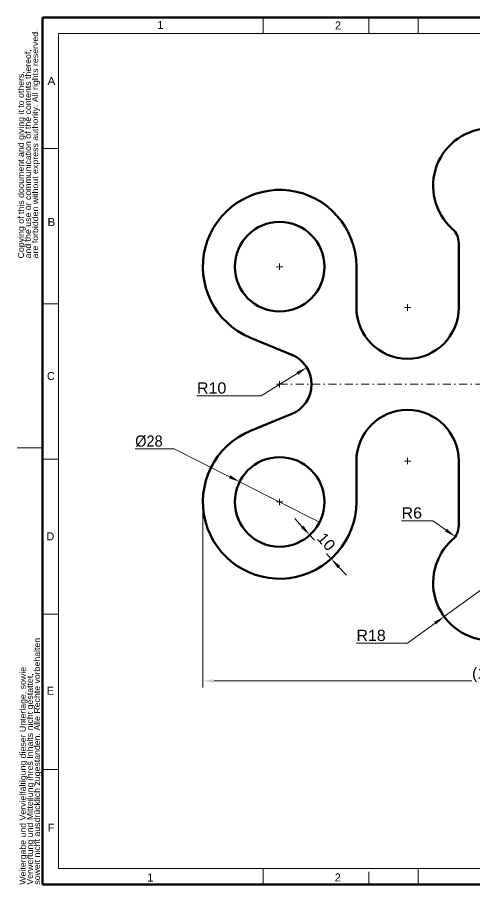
# Model space of a CAD drawing. Header units: millimetres. Extents: x -665 to -264, y 166 to 438.
# Drawn here: x -665 to -521.9, y 167 to 438 of the extents above; entities that cross this region are included whole.
import ezdxf
from ezdxf.enums import TextEntityAlignment as Align

# ---------------------------------------------------------------- set-up
doc = ezdxf.new("R2010")
doc.units = ezdxf.units.MM
doc.header["$LTSCALE"] = 5
doc.header["$PDMODE"] = 2
doc.header["$PDSIZE"] = 1
doc.linetypes.add('AUSGEZOGEN', pattern=[0])
doc.linetypes.add('DASHDOT', pattern=[1, 0.5, -0.25, 0, -0.25])
for name, color, linetype, true_color in [('Layer1', 18, 'Continuous', 0x000000), ('Layer10', 18, 'Continuous', 0x000000), ('Layer15', 18, 'Continuous', 0x000000), ('Layer17', 18, 'Continuous', 0x000000), ('Layer30', 18, 'Continuous', 0x000000), ('Layer6', 18, 'Continuous', 0x000000)]:
    doc.layers.add(name, color=color, linetype=linetype, true_color=true_color)
doc.styles.add('Arial', font='')
doc.styles.add('Frutiger Light', font='arial.ttf')
doc.styles.get('Arial').set_extended_font_data('Arial')
doc.dimstyles.new('ISO-25', dxfattribs={"dimtxt": 2.5, "dimasz": 2.5, "dimexe": 1.25, "dimexo": 0.625, "dimtad": 1, "dimtxsty": 'Standard', "dimcen": 2.5, "dimadec": 0, "dimazin": 0, "dimtfac": 1, "dimtmove": 0, "dimatfit": 3, "dimfxl": 1, "dimarcsym": 0})

# ---------------------------------------------------------------- blocks, each defined once
blk = doc.blocks.new('*D7')
at = {"layer": 'Layer6', "linetype": 'AUSGEZOGEN', "lineweight": 18, "true_color": 0x000000}
for points in [[(-606.92, 230.65), (-603.42, 230.12), (-603.42, 231.17)], [(-426.92, 230.65), (-430.42, 231.17), (-430.42, 230.12)]]:
    blk.add_hatch(color=18, dxfattribs=at).paths.add_polyline_path(points, flags=0)
at = {"layer": 'Layer6', "color": 18, "linetype": 'AUSGEZOGEN', "lineweight": 18, "true_color": 0x000000}
for p, q in [((-606.92, 286.59), (-606.92, 228.65)), ((-426.92, 286.59), (-426.92, 228.65)), ((-603.42, 230.65), (-430.42, 230.65))]:
    blk.add_line(p, q, dxfattribs=at)
at = {"color": 18, "linetype": 'AUSGEZOGEN', "lineweight": 18, "true_color": 0x000000}
blk.add_wipeout([(-522.75, 230.3), (-511.1, 230.3), (-511.1, 235.9), (-522.75, 235.9)], dxfattribs=at).dxf.layer = 'Layer6'
at = {"layer": 'Layer6', "color": 18, "linetype": 'AUSGEZOGEN', "lineweight": 18, "true_color": 0x000000, "style": 'Arial', "width": 1.016129}
blk.add_text('(', height=3.5, dxfattribs=at).set_placement((-522.75, 231.35), (-521.09, 231.35), align=Align.FIT)
at = {"color": 18, "linetype": 'AUSGEZOGEN', "lineweight": 18, "true_color": 0x000000}
blk.add_wipeout([(-521.09, 230.3), (-509.45, 230.3), (-509.45, 235.9), (-521.09, 235.9)], dxfattribs=at).dxf.layer = 'Layer6'
at = {"layer": 'Layer6', "color": 18, "linetype": 'AUSGEZOGEN', "lineweight": 18, "true_color": 0x000000, "style": 'Arial', "width": 1.022938}
blk.add_text('180', height=3.5, dxfattribs=at).set_placement((-521.09, 231.35), (-512.76, 231.35), align=Align.FIT)
at = {"color": 18, "linetype": 'AUSGEZOGEN', "lineweight": 18, "true_color": 0x000000}
blk.add_wipeout([(-512.76, 230.3), (-501.11, 230.3), (-501.11, 235.9), (-512.76, 235.9)], dxfattribs=at).dxf.layer = 'Layer6'
at = {"layer": 'Layer6', "color": 18, "linetype": 'AUSGEZOGEN', "lineweight": 18, "true_color": 0x000000, "style": 'Arial', "width": 1.016129}
blk.add_text(')', height=3.5, dxfattribs=at).set_placement((-512.76, 231.35), (-511.1, 231.35), align=Align.FIT)
blk = doc.blocks.new('DimBlk_nNn09')
at = {"layer": 'Layer6', "linetype": 'AUSGEZOGEN', "lineweight": 18, "true_color": 0x000000}
blk.add_hatch(color=18, dxfattribs=at).paths.add_polyline_path([(-574.42, 328.6), (-577.67, 327.2), (-577.12, 326.31)], flags=0)
at = {"layer": 'Layer6', "color": 18, "linetype": 'AUSGEZOGEN', "lineweight": 18, "true_color": 0x000000}
blk.add_line((-577.4, 326.76), (-588.74, 319.74), dxfattribs=at)
at = {"color": 18, "linetype": 'AUSGEZOGEN', "lineweight": 18, "true_color": 0x000000}
blk.add_wipeout([(-608.77, 319.39), (-599.6, 319.39), (-599.6, 324.99), (-608.77, 324.99)], dxfattribs=at).dxf.layer = 'Layer6'
at = {"layer": 'Layer6', "color": 18, "linetype": 'AUSGEZOGEN', "lineweight": 18, "true_color": 0x000000}
blk.add_line((-588.74, 319.74), (-608.77, 319.74), dxfattribs=at)
at = {"layer": 'Layer6', "color": 18, "linetype": 'AUSGEZOGEN', "lineweight": 18, "true_color": 0x000000, "style": 'Arial', "width": 1.02375}
blk.add_text('R10', height=3.5, dxfattribs=at).set_placement((-608.77, 320.44), (-599.6, 320.44), align=Align.FIT)
blk = doc.blocks.new('DimBlk_nNn010')
at = {"layer": 'Layer6', "linetype": 'AUSGEZOGEN', "lineweight": 18, "true_color": 0x000000}
blk.add_hatch(color=18, dxfattribs=at).paths.add_polyline_path([(-595.43, 292.87), (-598.32, 294.92), (-598.8, 293.98)], flags=0)
at = {"layer": 'Layer6', "color": 18, "linetype": 'AUSGEZOGEN', "lineweight": 18, "true_color": 0x000000}
for p, q in [((-598.56, 294.45), (-615.89, 303.16)), ((-570.42, 280.3), (-595.43, 292.87))]:
    blk.add_line(p, q, dxfattribs=at)
at = {"color": 18, "linetype": 'AUSGEZOGEN', "lineweight": 18, "true_color": 0x000000}
blk.add_wipeout([(-628.11, 302.81), (-619.51, 302.81), (-619.51, 308.41), (-628.11, 308.41)], dxfattribs=at).dxf.layer = 'Layer6'
at = {"layer": 'Layer6', "color": 18, "linetype": 'AUSGEZOGEN', "lineweight": 18, "true_color": 0x000000}
blk.add_line((-615.89, 303.16), (-628.11, 303.16), dxfattribs=at)
at = {"layer": 'Layer6', "color": 18, "linetype": 'AUSGEZOGEN', "lineweight": 18, "true_color": 0x000000, "style": 'Arial', "width": 0.931387}
blk.add_text('%%c28', height=3.5, dxfattribs=at).set_placement((-628.11, 303.86), (-619.51, 303.86), align=Align.FIT)
blk = doc.blocks.new('*D12')
at = {"layer": 'Layer6', "linetype": 'AUSGEZOGEN', "lineweight": 18, "true_color": 0x000000}
for points in [[(-573.5, 276.23), (-575.47, 279.17), (-576.25, 278.47)], [(-566.77, 268.84), (-564.8, 265.89), (-564.03, 266.6)]]:
    blk.add_hatch(color=18, dxfattribs=at).paths.add_polyline_path(points, flags=0)
at = {"layer": 'Layer6', "color": 18, "linetype": 'AUSGEZOGEN', "lineweight": 18, "true_color": 0x000000}
for p, q in [((-575.86, 278.82), (-578.21, 281.41)), ((-573.5, 276.23), (-566.77, 268.84)), ((-573.5, 276.23), (-573.5, 276.23)), ((-566.77, 268.84), (-566.77, 268.84)), ((-564.42, 266.25), (-562.06, 263.66))]:
    blk.add_line(p, q, dxfattribs=at)
at = {"color": 18, "linetype": 'AUSGEZOGEN', "lineweight": 18, "true_color": 0x000000}
blk.add_wipeout([(-572.26, 274.35), (-568.53, 270.24), (-564.38, 274.01), (-568.12, 278.12)], dxfattribs=at).dxf.layer = 'Layer6'
at = {"layer": 'Layer6', "color": 18, "linetype": 'AUSGEZOGEN', "lineweight": 18, "true_color": 0x000000, "style": 'Arial', "width": 1.022938}
blk.add_text('10', height=3.5, rotation=312.3023, dxfattribs=at).set_placement((-571.49, 275.06), (-567.75, 270.95), align=Align.FIT)
blk = doc.blocks.new('DimBlk_nNn012')
at = {"layer": 'Layer6', "linetype": 'AUSGEZOGEN', "lineweight": 18, "true_color": 0x000000}
blk.add_hatch(color=18, dxfattribs=at).paths.add_polyline_path([(-531.48, 250.75), (-534.62, 249.12), (-534.01, 248.27)], flags=0)
at = {"layer": 'Layer6', "color": 18, "linetype": 'AUSGEZOGEN', "lineweight": 18, "true_color": 0x000000}
for p, q in [((-516.92, 261.34), (-531.48, 250.75)), ((-534.32, 248.7), (-542.92, 242.44))]:
    blk.add_line(p, q, dxfattribs=at)
at = {"color": 18, "linetype": 'AUSGEZOGEN', "lineweight": 18, "true_color": 0x000000}
blk.add_wipeout([(-558.92, 242.09), (-549.75, 242.09), (-549.75, 247.69), (-558.92, 247.69)], dxfattribs=at).dxf.layer = 'Layer6'
at = {"layer": 'Layer6', "color": 18, "linetype": 'AUSGEZOGEN', "lineweight": 18, "true_color": 0x000000}
blk.add_line((-542.92, 242.44), (-558.92, 242.44), dxfattribs=at)
at = {"layer": 'Layer6', "color": 18, "linetype": 'AUSGEZOGEN', "lineweight": 18, "true_color": 0x000000, "style": 'Arial', "width": 1.02375}
blk.add_text('R18', height=3.5, dxfattribs=at).set_placement((-558.92, 243.14), (-549.75, 243.14), align=Align.FIT)
blk = doc.blocks.new('DimBlk_nNn016')
at = {"layer": 'Layer6', "linetype": 'AUSGEZOGEN', "lineweight": 18, "true_color": 0x000000}
blk.add_hatch(color=18, dxfattribs=at).paths.add_polyline_path([(-528.04, 275.74), (-530.58, 278.2), (-531.19, 277.35)], flags=0)
at = {"layer": 'Layer6', "color": 18, "linetype": 'AUSGEZOGEN', "lineweight": 18, "true_color": 0x000000}
blk.add_line((-530.89, 277.77), (-534.98, 280.7), dxfattribs=at)
at = {"color": 18, "linetype": 'AUSGEZOGEN', "lineweight": 18, "true_color": 0x000000}
blk.add_wipeout([(-544.8, 280.35), (-538.41, 280.35), (-538.41, 285.95), (-544.8, 285.95)], dxfattribs=at).dxf.layer = 'Layer6'
at = {"layer": 'Layer6', "color": 18, "linetype": 'AUSGEZOGEN', "lineweight": 18, "true_color": 0x000000}
blk.add_line((-534.98, 280.7), (-544.8, 280.7), dxfattribs=at)
at = {"layer": 'Layer6', "color": 18, "linetype": 'AUSGEZOGEN', "lineweight": 18, "true_color": 0x000000, "style": 'Arial', "width": 1.024103}
blk.add_text('R6', height=3.5, dxfattribs=at).set_placement((-544.8, 281.4), (-538.41, 281.4), align=Align.FIT)

msp = doc.modelspace()

# ---------------------------------------------------------------- linework, layer by layer
at = {"layer": 'Layer1', "color": 18, "linetype": 'DASHDOT', "lineweight": 18, "true_color": 0x000000}
msp.add_line((-582.924, 323.337), (-450.924, 323.337), dxfattribs=at)
for p in [(-582.924, 360.087), (-542.924, 347.337), (-542.924, 299.337), (-582.924, 286.587)]:
    msp.add_point(p, dxfattribs=at)
at = {"layer": 'Layer10', "color": 18, "linetype": 'AUSGEZOGEN', "lineweight": 50, "true_color": 0x000000}
for p, q in [((-265, 438), (-657.1, 438)), ((-657.1, 438), (-657.1, 167)), ((-657.1, 167), (-265, 167))]:
    msp.add_line(p, q, dxfattribs=at)
at = {"layer": 'Layer15', "color": 18, "linetype": 'AUSGEZOGEN', "lineweight": 18, "true_color": 0x000000}
for p, q in [((-588.1, 438), (-588.1, 433)), ((-555, 433), (-555, 438)), ((-539.6, 438), (-539.6, 433)), ((-270, 433), (-652.1, 433)), ((-652.1, 433), (-652.1, 172)), ((-652.1, 397), (-657.1, 397)), ((-652.1, 397), (-657.1, 397)), ((-652.1, 348.5), (-657.1, 348.5)), ((-657.101, 303.5), (-664.957, 303.5)), ((-652.1, 300), (-657.1, 300)), ((-652.1, 251.5), (-657.1, 251.5)), ((-652.1, 203), (-657.1, 203)), ((-652.1, 172), (-452.199, 172)), ((-588.1, 172), (-588.1, 167)), ((-555, 167), (-555, 171)), ((-539.6, 172), (-539.6, 167))]:
    msp.add_line(p, q, dxfattribs=at)
at = {"layer": 'Layer17', "color": 18, "linetype": 'AUSGEZOGEN', "lineweight": 50, "true_color": 0x000000}
for p, q in [((-526.924, 367.448), (-526.924, 347.337)), ((-558.924, 347.337), (-558.924, 360.087)), ((-592.033, 337.883), (-579.128, 332.588)), ((-579.128, 314.085), (-592.033, 308.791)), ((-558.924, 286.587), (-558.924, 299.337)), ((-526.924, 299.337), (-526.924, 279.225))]:
    msp.add_line(p, q, dxfattribs=at)
for centre in [(-582.924, 360.087), (-582.924, 286.587)]:
    msp.add_circle(centre, 14, dxfattribs=at)
for centre, radius, start, end in [((-516.924, 385.337), 18, 311.81031, 228.18969), ((-582.924, 360.087), 24, 0, 247.69401), ((-532.924, 367.448), 6, 0, 48.18969), ((-542.924, 347.337), 16, 180, 0), ((-582.924, 323.337), 10, 292.30599, 67.69401), ((-542.924, 299.337), 16, 0, 180), ((-582.924, 286.587), 24, 112.30599, 360), ((-532.924, 279.225), 6, 311.81031, 0), ((-516.924, 261.337), 18, 131.81031, 48.18969)]:
    msp.add_arc(centre, radius, start, end, dxfattribs=at)

# ---------------------------------------------------------------- texts
at = {"layer": 'Layer30', "color": 18, "linetype": 'AUSGEZOGEN', "lineweight": 18, "true_color": 0x000000, "style": 'Arial'}
for s, width, p, p2 in [('1', 0.979381, (-621.149, 434.378), (-619.249, 434.378)), ('2', 0.979381, (-565.613, 434.237), (-563.713, 434.237)), ('A', 1.059792, (-655.538, 416.862), (-653.072, 416.862)), ('B', 1.059792, (-655.538, 372.789), (-653.072, 372.789)), ('C', 0.978836, (-655.69, 324.675), (-653.223, 324.675)), ('D', 0.978836, (-655.875, 274.582), (-653.408, 274.582)), ('E', 0.973863, (-655.759, 226.331), (-653.493, 226.331)), ('F', 0.976944, (-655.421, 183.55), (-653.338, 183.55)), ('1', 0.979381, (-624.312, 167.964), (-622.412, 167.964)), ('2', 0.979381, (-565.692, 168.002), (-563.792, 168.002))]:
    msp.add_text(s, height=2.5, dxfattribs=dict(at, width=width)).set_placement(p, p2, align=Align.FIT)
at = {"layer": 'Layer30', "color": 18, "linetype": 'AUSGEZOGEN', "lineweight": 18, "true_color": 0x000000, "style": 'Frutiger Light'}
for s, width, p, p2 in [('are forbidden without express authority. All rights reserved.', 1.05714, (-658.453, 362.682), (-658.453, 434.223)), ('and the use or communication of the contents thereof,', 1.052982, (-660.685, 362.682), (-660.685, 428.023)), ('Copying of this document and giving it to others,', 1.055685, (-662.917, 362.682), (-662.917, 421.181)), ('soweit nicht ausdrücklich zugestanden. Alle Rechte vorbehalten', 1.051996, (-657.856, 167), (-657.856, 244.116)), ('Weitergabe und Vervielfältigung dieser Unterlage, sowie', 1.052363, (-662.32, 167), (-662.32, 235.029)), ('Verwertung und Mitteilung ihres Inhalts nicht gestattet,', 1.056961, (-660.088, 167), (-660.088, 233.042))]:
    msp.add_text(s, height=1.86, rotation=90, dxfattribs=dict(at, width=width)).set_placement(p, p2, align=Align.FIT)

# ---------------------------------------------------------------- next in the draw order: block references
msp.add_blockref('DimBlk_nNn09', (0, 0))

# ---------------------------------------------------------------- next in the draw order: dimensions: what is measured, and where the dimension line sits
at = {"layer": 'Layer6', "color": 18, "linetype": 'AUSGEZOGEN', "lineweight": 18, "true_color": 0x000000}
dim = msp.add_linear_dim(base=(-426.924, 230.65), p1=(-606.924, 286.587), p2=(-426.924, 286.587), dimstyle='ISO-25', override={"dimtxt": 3.5, "dimasz": 3.5, "dimexe": 2.5, "dimgap": 0.5, "dimtad": 1, "dimjust": 0, "dimdec": 2, "dimzin": 8, "dimpost": '<>', "dimtxsty": 'Arial', "dimsah": 1, "dimclrd": 18, "dimclre": 18, "dimclrt": 18, "dimadec": 2}, dxfattribs=at)
dim.commit()
dim.dimension.update_dxf_attribs({"geometry": '*D7', "text_midpoint": (-516.924, 233.1)})

# ---------------------------------------------------------------- next in the draw order: linework, layer by layer
at = {"layer": 'Layer1', "color": 18, "linetype": 'DASHDOT', "lineweight": 18, "true_color": 0x000000}
msp.add_point((-582.924, 323.337), dxfattribs=at)

# ---------------------------------------------------------------- next in the draw order: block references
for name in ['DimBlk_nNn010', 'DimBlk_nNn016', 'DimBlk_nNn012']:
    msp.add_blockref(name, (0, 0))

# ---------------------------------------------------------------- next in the draw order: dimensions: what is measured, and where the dimension line sits
at = {"layer": 'Layer6', "color": 18, "linetype": 'AUSGEZOGEN', "lineweight": 18, "true_color": 0x000000}
dim = msp.add_linear_dim(base=(-566.771, 268.836), p1=(-573.501, 276.232), p2=(-566.771, 268.836), angle=312.30233, dimstyle='ISO-25', override={"dimtxt": 3.5, "dimasz": 3.5, "dimexe": 2.5, "dimgap": 0.5, "dimtad": 1, "dimjust": 0, "dimdec": 2, "dimzin": 8, "dimpost": '<>', "dimtxsty": 'Arial', "dimsah": 1, "dimclrd": 18, "dimclre": 18, "dimclrt": 18, "dimadec": 2}, dxfattribs=at)
dim.commit()
dim.dimension.update_dxf_attribs({"geometry": '*D12', "text_midpoint": (-568.324, 274.183), "text_rotation": -47.69767})

doc.saveas('drawing.dxf')
